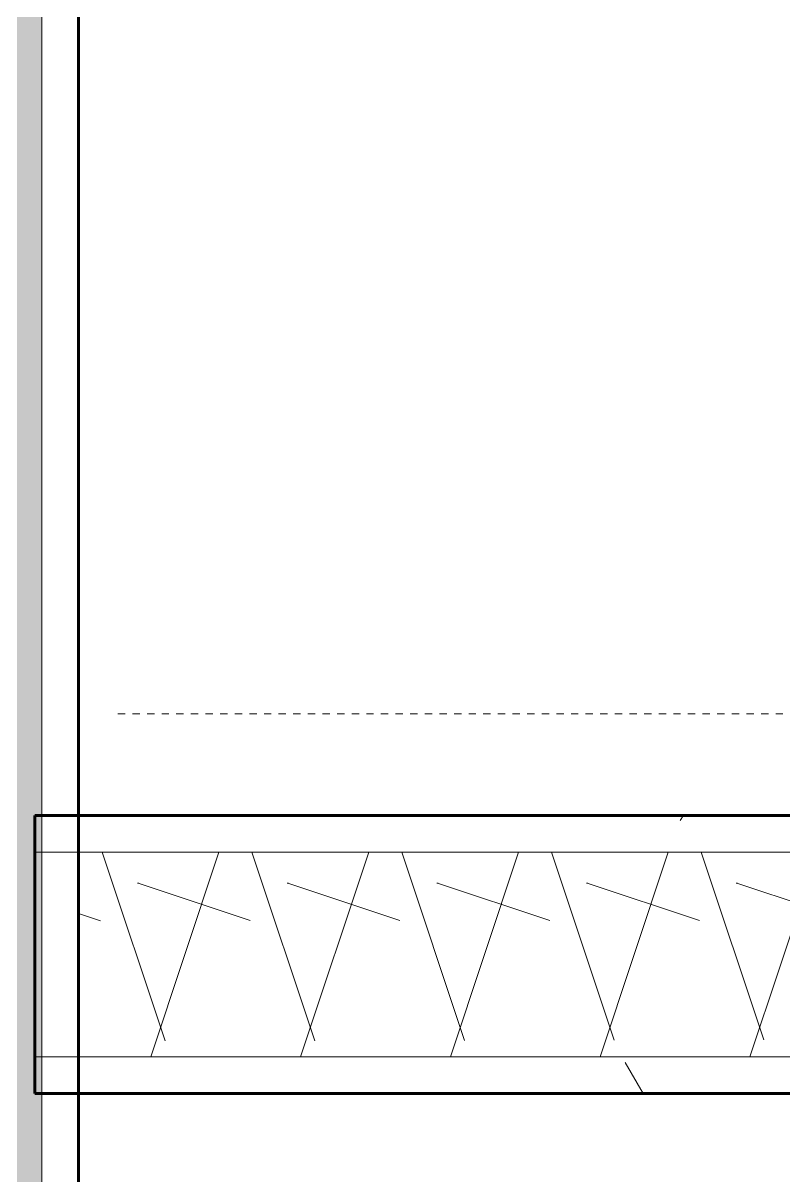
# Model space of a CAD drawing. Header units: inches. Extents: x -4169 to -1846, y 9706 to 12377.
# Drawn here: x -3403 to -3389.98, y 10518.76 to 10538.47 of the extents above; entities that cross this region are included whole.
import ezdxf

# ---------------------------------------------------------------- set-up
doc = ezdxf.new("R2010")
doc.units = ezdxf.units.IN
doc.header["$MEASUREMENT"] = 0
doc.linetypes.add('Dash', pattern=[0.25, 0.125, -0.125])
for name, color, linetype, lineweight in [('0-1', 7, 'Continuous', 5), ('0-2', 10, 'Continuous', 18), ('A-WALL', 113, 'Continuous', 18), ('A-WALL-4', 250, 'Continuous', 60), ('A-WALL-5', 10, 'Continuous', 18), ('A-WALL-PATT-1', 7, 'Continuous', 9), ('A-WALL-PATT-2', 253, 'Continuous', 9), ('A-WALL-PATT-4', 111, 'Continuous', 9), ('I-FURN-HDLN-1', 7, 'Dash', 9), ('I-WALL-3', 2, 'Continuous', 60)]:
    doc.layers.add(name, color=color, linetype=linetype, lineweight=lineweight)
pattern_1 = [(0, (0, 0), (20.48, 5.12), [0.845, -14.515, 0.845, -14.515, -81.92]), (0, (0, 0), (20.48, 5.12), [-30.72, 0.845, -29.875, 0.845, -14.515, -35.84]), (0, (0, 0), (20.48, 5.12), [-76.8, 0.845, -9.395, 0.845, -24.755]), (120, (7.68, 2.56), (-14.67405, 15.1762003), [0.845, -14.515, 0.845, -14.515, -81.92]), (120, (7.68, 2.56), (-14.67405, 15.1762003), [-30.72, 0.845, -29.875, 0.845, -14.515, -35.84]), (120, (7.68, 2.56), (-14.67405, 15.1762003), [-76.8, 0.845, -9.395, 0.845, -24.755]), (240, (10.24, 12.8), (-5.80595, -20.2962003), [0.845, -14.515, 0.845, -14.515, -81.92]), (240, (10.24, 12.8), (-5.80595, -20.2962003), [-30.72, 0.845, -29.875, 0.845, -14.515, -35.84]), (240, (10.24, 12.8), (-5.80595, -20.2962003), [-76.8, 0.845, -9.395, 0.845, -24.755])]
pattern_2 = [(161.57, (0.32, 0.32), (-2.560496185, -0.000537386), [0, -18.214, 2.022, 0]), (18.43, (-0.32, 0.32), (-2.560496185, 0.000537386), [0, -18.214, 2.022, 0]), (108.43, (0.32, 0.32), (1.27922091, -6.400876726), [6.07, -14.166]), (71.57, (-0.32, 0.32), (1.27922091, 6.400876726), [6.07, -14.166])]

# ---------------------------------------------------------------- blocks, each defined once
blk = doc.blocks.new('Bed-Standard - Queen 60_ x 79_-1242961-ENLARGED RCP - 1ST FLOOR PLAN')
at = {"layer": 'I-FURN-HDLN-1'}
blk.add_line((-55.311, 37.705), (-55.311, -77.295), dxfattribs=at)
blk = doc.blocks.new('CTR - 1st Phase - Unit Layouts_rvt-1-ENLARGED RCP - 1ST FLOOR PLAN')
at = {"layer": 'A-WALL-PATT-1'}
h = blk.add_hatch(dxfattribs=at)
h.set_pattern_fill('FP_1', color=256, style=0, pattern_type=2)
h.set_pattern_definition(pattern_1)
h.paths.add_polyline_path([(-3275.547, 10524.3), (-3275.547, 10524.925), (-3284.346, 10524.925), (-3284.346, 10524.3), (-3278.471, 10524.3)], flags=0)
h.paths.add_polyline_path([(-3329.12, 10524.3), (-3318.346, 10524.3), (-3318.346, 10524.925), (-3402.049, 10524.92), (-3402.049, 10524.3), (-3354.346, 10524.3)], flags=0)
h = blk.add_hatch(dxfattribs=at)
h.set_pattern_fill('FP_1', color=256, style=0, pattern_type=2)
h.set_pattern_definition(pattern_1)
h.paths.add_polyline_path([(-3278.471, 10520.175), (-3275.547, 10520.175), (-3275.556, 10520.8), (-3284.346, 10520.8), (-3284.346, 10520.175)], flags=0)
h.paths.add_polyline_path([(-3329.12, 10520.175), (-3318.346, 10520.175), (-3318.346, 10520.8), (-3402.049, 10520.795), (-3402.049, 10520.175), (-3354.346, 10520.175)], flags=0)
at = {"layer": 'A-WALL-PATT-2'}
h = blk.add_hatch(dxfattribs=at)
h.set_pattern_fill('FP_2', color=256, style=0, pattern_type=2)
h.set_pattern_definition(pattern_2)
h.paths.add_polyline_path([(-3275.547, 10520.8), (-3274.922, 10520.8), (-3274.922, 10524.3), (-3284.346, 10524.3), (-3284.346, 10520.8), (-3278.471, 10520.8)], flags=0)
h.paths.add_polyline_path([(-3354.346, 10520.8), (-3318.346, 10520.8), (-3318.346, 10521.05), (-3354.346, 10521.05), (-3354.346, 10524.05), (-3318.346, 10524.05), (-3318.346, 10524.3), (-3402.049, 10524.296), (-3402.049, 10520.8), (-3383.374, 10520.8)], flags=0)
at = {"layer": 'A-WALL-4'}
for p, q in [((-3402.797, 10524.925), (-3318.346, 10524.925)), ((-3402.797, 10520.175), (-3402.797, 10524.925)), ((-3318.346, 10520.175), (-3402.797, 10520.175))]:
    blk.add_line(p, q, dxfattribs=at)
at = {"layer": 'A-WALL-5'}
for p, q in [((-3318.346, 10524.3), (-3402.797, 10524.3)), ((-3318.346, 10520.8), (-3402.797, 10520.8))]:
    blk.add_line(p, q, dxfattribs=at)
at = {"layer": '0-2', "rotation": 90.00000000000998}
blk.add_blockref('Bed-Standard - Queen 60_ x 79_-1242961-ENLARGED RCP - 1ST FLOOR PLAN', (-3363.67, 10581.976), dxfattribs=at)

msp = doc.modelspace()

# ---------------------------------------------------------------- hatches: boundary and pattern name
at = {"layer": 'A-WALL-PATT-4'}
h = msp.add_hatch(dxfattribs=at)
h.set_pattern_fill('FP_2', color=256, style=0, pattern_type=2)
h.set_pattern_definition(pattern_2)
h.paths.add_polyline_path([(-3407.674, 10452.039), (-3402.674, 10452.039), (-3402.674, 10697.427), (-3402.924, 10697.427), (-3402.924, 10727.427), (-3402.674, 10727.427), (-3402.674, 10813.489), (-3408.174, 10813.489), (-3408.174, 10452.039)], flags=0)
h = msp.add_hatch(dxfattribs=at)
h.set_pattern_fill('FP_1', color=256, style=0, pattern_type=2)
h.set_pattern_definition(pattern_1)
h.paths.add_polyline_path([(-3402.674, 10457.539), (-3402.049, 10457.539), (-3402.049, 10647.289), (-3402.674, 10647.289), (-3402.674, 10470.322)], flags=0)
h.paths.add_polyline_path([(-3402.674, 10650.789), (-3402.049, 10650.789), (-3402.049, 10697.427), (-3402.674, 10697.427), (-3402.674, 10651.97)], flags=0)
h.paths.add_polyline_path([(-3402.049, 10727.427), (-3402.049, 10813.489), (-3402.674, 10813.489), (-3402.674, 10727.427), (-3402.522, 10727.427)], flags=0)

# ---------------------------------------------------------------- linework, layer by layer
at = {"layer": 'A-WALL'}
msp.add_line((-3402.674, 10697.427), (-3402.674, 10457.539), dxfattribs=at)
at = {"layer": 'I-WALL-3'}
msp.add_line((-3402.049, 10697.427), (-3402.049, 10458.164), dxfattribs=at)

# ---------------------------------------------------------------- block references
at = {"layer": '0-1'}
msp.add_blockref('CTR - 1st Phase - Unit Layouts_rvt-1-ENLARGED RCP - 1ST FLOOR PLAN', (0, 0), dxfattribs=at)

doc.saveas('drawing.dxf')
